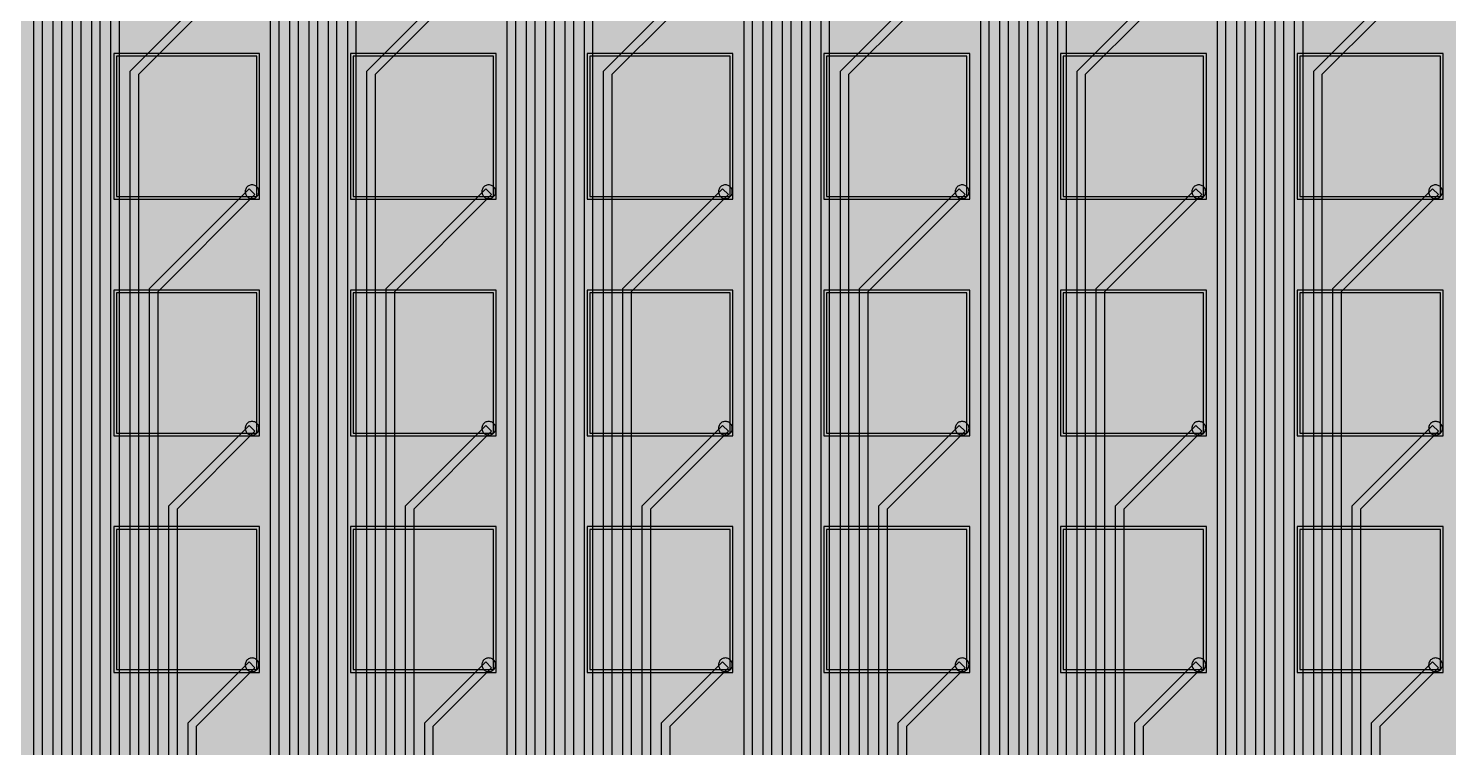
# Model space of a CAD drawing. Header units: metres. Extents: x -7240 to 10960, y -29667 to 1823.
# Drawn here: x 743 to 1259, y 734 to 996 of the extents above; entities that cross this region are included whole.
import ezdxf

# ---------------------------------------------------------------- set-up
doc = ezdxf.new("R2010")
doc.units = ezdxf.units.M
for name, color, linetype in [('Etching', 1, 'CONTINUOUS'), ('EtchingPad', 2, 'CONTINUOUS'), ('Metal1', 4, 'CONTINUOUS'), ('Metal2', 3, 'CONTINUOUS'), ('Polyimide', 7, 'CONTINUOUS')]:
    doc.layers.add(name, color=color, linetype=linetype)

msp = doc.modelspace()

# ---------------------------------------------------------------- hatches: boundary and pattern name
at = {"layer": 'Polyimide'}
msp.add_hatch(color=7, dxfattribs=at).paths.add_polyline_path([(4088.45, -11806.89), (4098.72, -11851.21), (4115.58, -11893.47), (4138.63, -11932.7), (4167.35, -11967.99), (4201.08, -11998.53), (4239.03, -12023.62), (4280.35, -12042.68), (4349.18, -12073.73), (4413.2, -12113.76), (4471.26, -12162.04), (4522.3, -12217.69), (4565.39, -12279.7), (4599.74, -12346.94), (4624.73, -12418.19), (4639.91, -12492.16), (4645, -12567.5), (4639.91, -12642.84), (4624.73, -12716.8), (4599.74, -12788.06), (4565.39, -12855.3), (4522.3, -12917.31), (4471.26, -12972.96), (4413.2, -13021.24), (4349.18, -13061.27), (4280.35, -13092.32), (4239.03, -13111.38), (4201.08, -13136.47), (4167.35, -13167.01), (4138.63, -13202.3), (4115.58, -13241.52), (4098.72, -13283.78), (4088.45, -13328.11), (4085, -13373.48), (4085, -13567.5), (4099.45, -13861.55), (4142.64, -14152.77), (4214.18, -14438.35), (4313.36, -14715.55), (4439.24, -14981.69), (4590.59, -15234.21), (4765.97, -15470.68), (4963.68, -15688.82), (5181.82, -15886.53), (5418.29, -16061.91), (5670.81, -16213.26), (5936.95, -16339.14), (6214.15, -16438.32), (6499.73, -16509.85), (6790.95, -16553.05), (7085, -16567.5), (9960.38, -16567.5), (10038.79, -16571.35), (10116.45, -16582.87), (10192.6, -16601.95), (10266.52, -16628.4), (10337.49, -16661.96), (10404.83, -16702.32), (10467.89, -16749.09), (10526.06, -16801.81), (10578.78, -16859.98), (10625.55, -16923.04), (10665.91, -16990.38), (10699.48, -17061.35), (10725.93, -17135.27), (10745, -17211.43), (10756.52, -17289.08), (10760.38, -17367.5), (10760.38, -21957.3), (10721.61, -22012.91), (10685.97, -22070.59), (10653.58, -22130.14), (10624.53, -22191.39), (10598.92, -22254.16), (10576.82, -22318.25), (10558.3, -22383.46), (10543.41, -22449.6), (10532.21, -22516.46), (10524.72, -22583.84), (10520.97, -22651.53), (10520.97, -22719.32), (10524.72, -22787.01), (10532.21, -22854.38), (10543.41, -22921.24), (10558.3, -22987.38), (10576.82, -23052.6), (10598.92, -23116.68), (10624.53, -23179.45), (10653.58, -23240.71), (10685.97, -23300.26), (10721.61, -23357.93), (10760.38, -23413.54), (10760.38, -28667.5), (10756.52, -28745.91), (10745, -28823.57), (10725.93, -28899.73), (10699.48, -28973.65), (10665.91, -29044.62), (10625.55, -29111.96), (10578.78, -29175.01), (10526.06, -29233.19), (10467.89, -29285.91), (10404.83, -29332.68), (10337.49, -29373.04), (10266.52, -29406.6), (10192.6, -29433.05), (10116.45, -29452.13), (10038.79, -29463.65), (9960.38, -29467.5), (-6239.63, -29467.5), (-6318.04, -29463.65), (-6395.7, -29452.13), (-6471.85, -29433.05), (-6545.77, -29406.6), (-6616.74, -29373.04), (-6684.08, -29332.68), (-6747.14, -29285.91), (-6805.31, -29233.19), (-6858.03, -29175.01), (-6904.8, -29111.96), (-6945.16, -29044.62), (-6978.73, -28973.65), (-7005.18, -28899.73), (-7024.25, -28823.57), (-7035.77, -28745.91), (-7039.63, -28667.5), (-7039.63, -23426.32), (-6999.36, -23370.07), (-6962.33, -23311.63), (-6928.66, -23251.2), (-6898.45, -23188.96), (-6871.81, -23125.12), (-6848.81, -23059.88), (-6829.53, -22993.44), (-6814.04, -22926.02), (-6802.37, -22857.83), (-6794.57, -22789.09), (-6790.67, -22720.02), (-6790.67, -22650.84), (-6794.57, -22581.77), (-6802.37, -22513.03), (-6814.04, -22444.84), (-6829.53, -22377.42), (-6848.81, -22310.98), (-6871.81, -22245.74), (-6898.45, -22181.89), (-6928.66, -22119.66), (-6962.33, -22059.22), (-6999.36, -22000.79), (-7039.63, -21944.54), (-7039.63, -17367.5), (-7035.77, -17289.08), (-7024.25, -17211.43), (-7005.18, -17135.27), (-6978.73, -17061.35), (-6945.16, -16990.38), (-6904.8, -16923.04), (-6858.03, -16859.98), (-6805.31, -16801.81), (-6747.14, -16749.09), (-6684.08, -16702.32), (-6616.74, -16661.96), (-6545.77, -16628.4), (-6471.85, -16601.95), (-6395.7, -16582.87), (-6318.04, -16571.35), (-6239.63, -16567.5), (-3334, -16567.5), (-3039.95, -16553.05), (-2748.73, -16509.85), (-2463.15, -16438.32), (-2185.95, -16339.14), (-1919.81, -16213.26), (-1667.29, -16061.91), (-1430.82, -15886.53), (-1212.68, -15688.82), (-1014.97, -15470.68), (-839.59, -15234.21), (-688.24, -14981.69), (-562.36, -14715.55), (-463.18, -14438.35), (-391.64, -14152.77), (-348.45, -13861.55), (-334, -13567.5), (-334, -13373.48), (-337.45, -13328.11), (-347.72, -13283.78), (-364.58, -13241.52), (-387.63, -13202.3), (-416.35, -13167.01), (-450.08, -13136.47), (-488.03, -13111.38), (-529.35, -13092.32), (-529.35, -13092.32), (-598.18, -13061.27), (-662.2, -13021.24), (-720.26, -12972.96), (-771.3, -12917.31), (-814.39, -12855.3), (-848.74, -12788.06), (-873.73, -12716.8), (-888.91, -12642.84), (-894, -12567.5), (-888.91, -12492.16), (-873.73, -12418.19), (-848.74, -12346.94), (-814.39, -12279.7), (-771.3, -12217.69), (-720.26, -12162.04), (-662.2, -12113.76), (-598.18, -12073.73), (-529.35, -12042.68), (-488.03, -12023.62), (-450.08, -11998.53), (-416.35, -11967.99), (-387.63, -11932.7), (-364.58, -11893.47), (-347.72, -11851.21), (-337.45, -11806.89), (-334, -11761.52), (-334, -11074.31), (-337.45, -11028.94), (-347.72, -10984.62), (-364.58, -10942.36), (-387.63, -10903.13), (-416.35, -10867.84), (-450.08, -10837.3), (-488.03, -10812.21), (-529.35, -10793.16), (-529.35, -10793.16), (-598.18, -10762.1), (-662.2, -10722.07), (-720.26, -10673.8), (-771.3, -10618.15), (-814.39, -10556.13), (-848.74, -10488.89), (-873.73, -10417.64), (-888.91, -10343.67), (-894, -10268.33), (-888.91, -10192.99), (-873.73, -10119.03), (-848.74, -10047.77), (-814.39, -9980.53), (-771.3, -9918.52), (-720.26, -9862.87), (-662.2, -9814.59), (-598.18, -9774.56), (-529.35, -9743.51), (-488.03, -9724.45), (-450.08, -9699.36), (-416.35, -9668.82), (-387.63, -9633.53), (-364.58, -9594.31), (-347.72, -9552.05), (-337.45, -9507.72), (-334, -9462.35), (-334, -8775.14), (-337.45, -8729.78), (-347.72, -8685.45), (-364.58, -8643.19), (-387.63, -8603.96), (-416.35, -8568.68), (-450.08, -8538.14), (-488.03, -8513.05), (-529.35, -8493.99), (-529.35, -8493.99), (-598.18, -8462.94), (-662.2, -8422.91), (-720.26, -8374.63), (-771.3, -8318.98), (-814.39, -8256.97), (-848.74, -8189.73), (-873.73, -8118.47), (-888.91, -8044.5), (-894, -7969.17), (-888.91, -7893.83), (-873.73, -7819.86), (-848.74, -7748.61), (-814.39, -7681.36), (-771.3, -7619.35), (-720.26, -7563.7), (-662.2, -7515.42), (-598.18, -7475.4), (-529.35, -7444.34), (-529.35, -7444.34), (-488.03, -7425.28), (-450.08, -7400.2), (-416.35, -7369.66), (-387.63, -7334.37), (-364.58, -7295.14), (-347.72, -7252.88), (-337.45, -7208.56), (-334, -7163.19), (-334, -6475.98), (-337.45, -6430.61), (-347.72, -6386.29), (-364.58, -6344.02), (-387.63, -6304.8), (-416.35, -6269.51), (-450.08, -6238.97), (-488.03, -6213.88), (-529.35, -6194.82), (-529.35, -6194.82), (-598.18, -6163.77), (-662.2, -6123.74), (-720.26, -6075.46), (-771.3, -6019.81), (-814.39, -5957.8), (-848.74, -5890.56), (-873.73, -5819.31), (-888.91, -5745.34), (-894, -5670), (-888.91, -5594.66), (-873.73, -5520.69), (-848.74, -5449.44), (-814.39, -5382.2), (-771.3, -5320.19), (-720.26, -5264.54), (-662.2, -5216.26), (-598.18, -5176.23), (-529.35, -5145.18), (-529.35, -5145.18), (-488.03, -5126.12), (-450.08, -5101.03), (-416.35, -5070.49), (-387.63, -5035.2), (-364.58, -4995.98), (-347.72, -4953.71), (-337.45, -4909.39), (-334, -4864.02), (-334, 380), (-334, 1522.5), (-289, 1522.5), (-288.78, 1515.63), (-288.1, 1508.79), (-286.98, 1502.02), (-285.42, 1495.32), (-283.43, 1488.75), (-281.01, 1482.32), (-278.17, 1476.06), (-274.93, 1470), (-271.3, 1464.17), (-267.3, 1458.58), (-262.94, 1453.27), (-258.25, 1448.25), (-253.23, 1443.56), (-247.92, 1439.2), (-242.33, 1435.2), (-236.5, 1431.57), (-230.44, 1428.33), (-224.18, 1425.49), (-217.75, 1423.07), (-211.18, 1421.08), (-204.48, 1419.52), (-197.71, 1418.4), (-190.87, 1417.72), (-184, 1417.5), (-177.13, 1417.72), (-170.29, 1418.4), (-163.52, 1419.52), (-156.82, 1421.08), (-150.25, 1423.07), (-143.82, 1425.49), (-137.56, 1428.33), (-131.5, 1431.57), (-125.67, 1435.2), (-120.08, 1439.2), (-114.77, 1443.56), (-109.75, 1448.25), (-105.06, 1453.27), (-100.7, 1458.58), (-96.7, 1464.17), (-93.07, 1470), (-89.83, 1476.06), (-86.99, 1482.32), (-84.57, 1488.75), (-82.58, 1495.32), (-81.02, 1502.02), (-79.9, 1508.79), (-79.22, 1515.63), (-79, 1522.5), (1786, 1522.5), (3835, 1522.5), (3835.21, 1529.04), (3835.86, 1535.55), (3836.92, 1542.01), (3838.41, 1548.38), (3840.31, 1554.64), (3842.61, 1560.77), (3845.31, 1566.73), (3848.4, 1572.5), (3851.85, 1578.06), (3855.66, 1583.38), (3859.82, 1588.43), (3864.29, 1593.21), (3869.07, 1597.68), (3874.12, 1601.84), (3879.44, 1605.65), (3885, 1609.1), (3890.77, 1612.19), (3896.73, 1614.89), (3902.86, 1617.19), (3909.12, 1619.09), (3915.49, 1620.58), (3921.95, 1621.64), (3928.46, 1622.29), (3935, 1622.5), (3941.54, 1622.29), (3948.05, 1621.64), (3954.51, 1620.58), (3960.88, 1619.09), (3967.14, 1617.19), (3973.27, 1614.89), (3979.23, 1612.19), (3985, 1609.1), (3990.56, 1605.65), (3995.88, 1601.84), (4000.93, 1597.68), (4005.71, 1593.21), (4010.18, 1588.43), (4014.34, 1583.38), (4018.15, 1578.06), (4021.6, 1572.5), (4024.69, 1566.73), (4027.39, 1560.77), (4029.69, 1554.64), (4031.59, 1548.38), (4033.08, 1542.01), (4034.14, 1535.55), (4034.79, 1529.04), (4035, 1522.5), (4085, 1522.5), (4085, 380), (4085, 330), (4085, -4864.02), (4088.45, -4909.39), (4098.72, -4953.71), (4115.58, -4995.98), (4138.63, -5035.2), (4167.35, -5070.49), (4201.08, -5101.03), (4239.03, -5126.12), (4280.35, -5145.18), (4280.35, -5145.18), (4349.18, -5176.23), (4413.2, -5216.26), (4471.26, -5264.54), (4522.3, -5320.19), (4565.39, -5382.2), (4599.74, -5449.44), (4624.73, -5520.69), (4639.91, -5594.66), (4645, -5670), (4639.91, -5745.34), (4624.73, -5819.31), (4599.74, -5890.56), (4565.39, -5957.8), (4522.3, -6019.81), (4471.26, -6075.46), (4413.2, -6123.74), (4349.18, -6163.77), (4280.35, -6194.82), (4239.03, -6213.88), (4201.08, -6238.97), (4167.35, -6269.51), (4138.63, -6304.8), (4115.58, -6344.02), (4098.72, -6386.29), (4088.45, -6430.61), (4085, -6475.98), (4085, -11761.52), (4088.45, -11806.89)])

# ---------------------------------------------------------------- linework, layer by layer
at = {"layer": 'Etching'}
for points in [[(821.75, 936.25), (821.77, 935.92), (821.84, 935.6), (821.94, 935.29), (822.08, 935), (822.27, 934.73), (822.48, 934.48), (822.73, 934.27), (823, 934.08), (823.29, 933.94), (823.6, 933.84), (823.92, 933.77), (824.25, 933.75), (824.58, 933.77), (824.9, 933.84), (825.21, 933.94), (825.5, 934.08), (825.77, 934.27), (826.02, 934.48), (826.23, 934.73), (826.42, 935), (826.56, 935.29), (826.66, 935.6), (826.73, 935.92), (826.75, 936.25), (826.73, 936.58), (826.66, 936.9), (826.56, 937.21), (826.42, 937.5), (826.23, 937.77), (826.02, 938.02), (825.77, 938.23), (825.5, 938.42), (825.21, 938.56), (824.9, 938.66), (824.58, 938.73), (824.25, 938.75), (823.92, 938.73), (823.6, 938.66), (823.29, 938.56), (823, 938.42), (822.73, 938.23), (822.48, 938.02), (822.27, 937.77), (822.08, 937.5), (821.94, 937.21), (821.84, 936.9), (821.77, 936.58), (821.75, 936.25)], [(907.75, 936.25), (907.77, 935.92), (907.84, 935.6), (907.94, 935.29), (908.08, 935), (908.27, 934.73), (908.48, 934.48), (908.73, 934.27), (909, 934.08), (909.29, 933.94), (909.6, 933.84), (909.92, 933.77), (910.25, 933.75), (910.58, 933.77), (910.9, 933.84), (911.21, 933.94), (911.5, 934.08), (911.77, 934.27), (912.02, 934.48), (912.23, 934.73), (912.42, 935), (912.56, 935.29), (912.66, 935.6), (912.73, 935.92), (912.75, 936.25), (912.73, 936.58), (912.66, 936.9), (912.56, 937.21), (912.42, 937.5), (912.23, 937.77), (912.02, 938.02), (911.77, 938.23), (911.5, 938.42), (911.21, 938.56), (910.9, 938.66), (910.58, 938.73), (910.25, 938.75), (909.92, 938.73), (909.6, 938.66), (909.29, 938.56), (909, 938.42), (908.73, 938.23), (908.48, 938.02), (908.27, 937.77), (908.08, 937.5), (907.94, 937.21), (907.84, 936.9), (907.77, 936.58), (907.75, 936.25)], [(993.75, 936.25), (993.77, 935.92), (993.84, 935.6), (993.94, 935.29), (994.08, 935), (994.27, 934.73), (994.48, 934.48), (994.73, 934.27), (995, 934.08), (995.29, 933.94), (995.6, 933.84), (995.92, 933.77), (996.25, 933.75), (996.58, 933.77), (996.9, 933.84), (997.21, 933.94), (997.5, 934.08), (997.77, 934.27), (998.02, 934.48), (998.23, 934.73), (998.42, 935), (998.56, 935.29), (998.66, 935.6), (998.73, 935.92), (998.75, 936.25), (998.73, 936.58), (998.66, 936.9), (998.56, 937.21), (998.42, 937.5), (998.23, 937.77), (998.02, 938.02), (997.77, 938.23), (997.5, 938.42), (997.21, 938.56), (996.9, 938.66), (996.58, 938.73), (996.25, 938.75), (995.92, 938.73), (995.6, 938.66), (995.29, 938.56), (995, 938.42), (994.73, 938.23), (994.48, 938.02), (994.27, 937.77), (994.08, 937.5), (993.94, 937.21), (993.84, 936.9), (993.77, 936.58), (993.75, 936.25)], [(1079.75, 936.25), (1079.77, 935.92), (1079.84, 935.6), (1079.94, 935.29), (1080.08, 935), (1080.27, 934.73), (1080.48, 934.48), (1080.73, 934.27), (1081, 934.08), (1081.29, 933.94), (1081.6, 933.84), (1081.92, 933.77), (1082.25, 933.75), (1082.58, 933.77), (1082.9, 933.84), (1083.21, 933.94), (1083.5, 934.08), (1083.77, 934.27), (1084.02, 934.48), (1084.23, 934.73), (1084.42, 935), (1084.56, 935.29), (1084.66, 935.6), (1084.73, 935.92), (1084.75, 936.25), (1084.73, 936.58), (1084.66, 936.9), (1084.56, 937.21), (1084.42, 937.5), (1084.23, 937.77), (1084.02, 938.02), (1083.77, 938.23), (1083.5, 938.42), (1083.21, 938.56), (1082.9, 938.66), (1082.58, 938.73), (1082.25, 938.75), (1081.92, 938.73), (1081.6, 938.66), (1081.29, 938.56), (1081, 938.42), (1080.73, 938.23), (1080.48, 938.02), (1080.27, 937.77), (1080.08, 937.5), (1079.94, 937.21), (1079.84, 936.9), (1079.77, 936.58), (1079.75, 936.25)], [(1165.75, 936.25), (1165.77, 935.92), (1165.84, 935.6), (1165.94, 935.29), (1166.08, 935), (1166.27, 934.73), (1166.48, 934.48), (1166.73, 934.27), (1167, 934.08), (1167.29, 933.94), (1167.6, 933.84), (1167.92, 933.77), (1168.25, 933.75), (1168.58, 933.77), (1168.9, 933.84), (1169.21, 933.94), (1169.5, 934.08), (1169.77, 934.27), (1170.02, 934.48), (1170.23, 934.73), (1170.42, 935), (1170.56, 935.29), (1170.66, 935.6), (1170.73, 935.92), (1170.75, 936.25), (1170.73, 936.58), (1170.66, 936.9), (1170.56, 937.21), (1170.42, 937.5), (1170.23, 937.77), (1170.02, 938.02), (1169.77, 938.23), (1169.5, 938.42), (1169.21, 938.56), (1168.9, 938.66), (1168.58, 938.73), (1168.25, 938.75), (1167.92, 938.73), (1167.6, 938.66), (1167.29, 938.56), (1167, 938.42), (1166.73, 938.23), (1166.48, 938.02), (1166.27, 937.77), (1166.08, 937.5), (1165.94, 937.21), (1165.84, 936.9), (1165.77, 936.58), (1165.75, 936.25)], [(1251.75, 936.25), (1251.77, 935.92), (1251.84, 935.6), (1251.94, 935.29), (1252.08, 935), (1252.27, 934.73), (1252.48, 934.48), (1252.73, 934.27), (1253, 934.08), (1253.29, 933.94), (1253.6, 933.84), (1253.92, 933.77), (1254.25, 933.75), (1254.58, 933.77), (1254.9, 933.84), (1255.21, 933.94), (1255.5, 934.08), (1255.77, 934.27), (1256.02, 934.48), (1256.23, 934.73), (1256.42, 935), (1256.56, 935.29), (1256.66, 935.6), (1256.73, 935.92), (1256.75, 936.25), (1256.73, 936.58), (1256.66, 936.9), (1256.56, 937.21), (1256.42, 937.5), (1256.23, 937.77), (1256.02, 938.02), (1255.77, 938.23), (1255.5, 938.42), (1255.21, 938.56), (1254.9, 938.66), (1254.58, 938.73), (1254.25, 938.75), (1253.92, 938.73), (1253.6, 938.66), (1253.29, 938.56), (1253, 938.42), (1252.73, 938.23), (1252.48, 938.02), (1252.27, 937.77), (1252.08, 937.5), (1251.94, 937.21), (1251.84, 936.9), (1251.77, 936.58), (1251.75, 936.25)], [(821.75, 850.25), (821.77, 849.92), (821.84, 849.6), (821.94, 849.29), (822.08, 849), (822.27, 848.73), (822.48, 848.48), (822.73, 848.27), (823, 848.08), (823.29, 847.94), (823.6, 847.84), (823.92, 847.77), (824.25, 847.75), (824.58, 847.77), (824.9, 847.84), (825.21, 847.94), (825.5, 848.08), (825.77, 848.27), (826.02, 848.48), (826.23, 848.73), (826.42, 849), (826.56, 849.29), (826.66, 849.6), (826.73, 849.92), (826.75, 850.25), (826.73, 850.58), (826.66, 850.9), (826.56, 851.21), (826.42, 851.5), (826.23, 851.77), (826.02, 852.02), (825.77, 852.23), (825.5, 852.42), (825.21, 852.56), (824.9, 852.66), (824.58, 852.73), (824.25, 852.75), (823.92, 852.73), (823.6, 852.66), (823.29, 852.56), (823, 852.42), (822.73, 852.23), (822.48, 852.02), (822.27, 851.77), (822.08, 851.5), (821.94, 851.21), (821.84, 850.9), (821.77, 850.58), (821.75, 850.25)], [(907.75, 850.25), (907.77, 849.92), (907.84, 849.6), (907.94, 849.29), (908.08, 849), (908.27, 848.73), (908.48, 848.48), (908.73, 848.27), (909, 848.08), (909.29, 847.94), (909.6, 847.84), (909.92, 847.77), (910.25, 847.75), (910.58, 847.77), (910.9, 847.84), (911.21, 847.94), (911.5, 848.08), (911.77, 848.27), (912.02, 848.48), (912.23, 848.73), (912.42, 849), (912.56, 849.29), (912.66, 849.6), (912.73, 849.92), (912.75, 850.25), (912.73, 850.58), (912.66, 850.9), (912.56, 851.21), (912.42, 851.5), (912.23, 851.77), (912.02, 852.02), (911.77, 852.23), (911.5, 852.42), (911.21, 852.56), (910.9, 852.66), (910.58, 852.73), (910.25, 852.75), (909.92, 852.73), (909.6, 852.66), (909.29, 852.56), (909, 852.42), (908.73, 852.23), (908.48, 852.02), (908.27, 851.77), (908.08, 851.5), (907.94, 851.21), (907.84, 850.9), (907.77, 850.58), (907.75, 850.25)], [(993.75, 850.25), (993.77, 849.92), (993.84, 849.6), (993.94, 849.29), (994.08, 849), (994.27, 848.73), (994.48, 848.48), (994.73, 848.27), (995, 848.08), (995.29, 847.94), (995.6, 847.84), (995.92, 847.77), (996.25, 847.75), (996.58, 847.77), (996.9, 847.84), (997.21, 847.94), (997.5, 848.08), (997.77, 848.27), (998.02, 848.48), (998.23, 848.73), (998.42, 849), (998.56, 849.29), (998.66, 849.6), (998.73, 849.92), (998.75, 850.25), (998.73, 850.58), (998.66, 850.9), (998.56, 851.21), (998.42, 851.5), (998.23, 851.77), (998.02, 852.02), (997.77, 852.23), (997.5, 852.42), (997.21, 852.56), (996.9, 852.66), (996.58, 852.73), (996.25, 852.75), (995.92, 852.73), (995.6, 852.66), (995.29, 852.56), (995, 852.42), (994.73, 852.23), (994.48, 852.02), (994.27, 851.77), (994.08, 851.5), (993.94, 851.21), (993.84, 850.9), (993.77, 850.58), (993.75, 850.25)], [(1079.75, 850.25), (1079.77, 849.92), (1079.84, 849.6), (1079.94, 849.29), (1080.08, 849), (1080.27, 848.73), (1080.48, 848.48), (1080.73, 848.27), (1081, 848.08), (1081.29, 847.94), (1081.6, 847.84), (1081.92, 847.77), (1082.25, 847.75), (1082.58, 847.77), (1082.9, 847.84), (1083.21, 847.94), (1083.5, 848.08), (1083.77, 848.27), (1084.02, 848.48), (1084.23, 848.73), (1084.42, 849), (1084.56, 849.29), (1084.66, 849.6), (1084.73, 849.92), (1084.75, 850.25), (1084.73, 850.58), (1084.66, 850.9), (1084.56, 851.21), (1084.42, 851.5), (1084.23, 851.77), (1084.02, 852.02), (1083.77, 852.23), (1083.5, 852.42), (1083.21, 852.56), (1082.9, 852.66), (1082.58, 852.73), (1082.25, 852.75), (1081.92, 852.73), (1081.6, 852.66), (1081.29, 852.56), (1081, 852.42), (1080.73, 852.23), (1080.48, 852.02), (1080.27, 851.77), (1080.08, 851.5), (1079.94, 851.21), (1079.84, 850.9), (1079.77, 850.58), (1079.75, 850.25)], [(1165.75, 850.25), (1165.77, 849.92), (1165.84, 849.6), (1165.94, 849.29), (1166.08, 849), (1166.27, 848.73), (1166.48, 848.48), (1166.73, 848.27), (1167, 848.08), (1167.29, 847.94), (1167.6, 847.84), (1167.92, 847.77), (1168.25, 847.75), (1168.58, 847.77), (1168.9, 847.84), (1169.21, 847.94), (1169.5, 848.08), (1169.77, 848.27), (1170.02, 848.48), (1170.23, 848.73), (1170.42, 849), (1170.56, 849.29), (1170.66, 849.6), (1170.73, 849.92), (1170.75, 850.25), (1170.73, 850.58), (1170.66, 850.9), (1170.56, 851.21), (1170.42, 851.5), (1170.23, 851.77), (1170.02, 852.02), (1169.77, 852.23), (1169.5, 852.42), (1169.21, 852.56), (1168.9, 852.66), (1168.58, 852.73), (1168.25, 852.75), (1167.92, 852.73), (1167.6, 852.66), (1167.29, 852.56), (1167, 852.42), (1166.73, 852.23), (1166.48, 852.02), (1166.27, 851.77), (1166.08, 851.5), (1165.94, 851.21), (1165.84, 850.9), (1165.77, 850.58), (1165.75, 850.25)], [(1251.75, 850.25), (1251.77, 849.92), (1251.84, 849.6), (1251.94, 849.29), (1252.08, 849), (1252.27, 848.73), (1252.48, 848.48), (1252.73, 848.27), (1253, 848.08), (1253.29, 847.94), (1253.6, 847.84), (1253.92, 847.77), (1254.25, 847.75), (1254.58, 847.77), (1254.9, 847.84), (1255.21, 847.94), (1255.5, 848.08), (1255.77, 848.27), (1256.02, 848.48), (1256.23, 848.73), (1256.42, 849), (1256.56, 849.29), (1256.66, 849.6), (1256.73, 849.92), (1256.75, 850.25), (1256.73, 850.58), (1256.66, 850.9), (1256.56, 851.21), (1256.42, 851.5), (1256.23, 851.77), (1256.02, 852.02), (1255.77, 852.23), (1255.5, 852.42), (1255.21, 852.56), (1254.9, 852.66), (1254.58, 852.73), (1254.25, 852.75), (1253.92, 852.73), (1253.6, 852.66), (1253.29, 852.56), (1253, 852.42), (1252.73, 852.23), (1252.48, 852.02), (1252.27, 851.77), (1252.08, 851.5), (1251.94, 851.21), (1251.84, 850.9), (1251.77, 850.58), (1251.75, 850.25)], [(821.75, 764.25), (821.77, 763.92), (821.84, 763.6), (821.94, 763.29), (822.08, 763), (822.27, 762.73), (822.48, 762.48), (822.73, 762.27), (823, 762.08), (823.29, 761.94), (823.6, 761.84), (823.92, 761.77), (824.25, 761.75), (824.58, 761.77), (824.9, 761.84), (825.21, 761.94), (825.5, 762.08), (825.77, 762.27), (826.02, 762.48), (826.23, 762.73), (826.42, 763), (826.56, 763.29), (826.66, 763.6), (826.73, 763.92), (826.75, 764.25), (826.73, 764.58), (826.66, 764.9), (826.56, 765.21), (826.42, 765.5), (826.23, 765.77), (826.02, 766.02), (825.77, 766.23), (825.5, 766.42), (825.21, 766.56), (824.9, 766.66), (824.58, 766.73), (824.25, 766.75), (823.92, 766.73), (823.6, 766.66), (823.29, 766.56), (823, 766.42), (822.73, 766.23), (822.48, 766.02), (822.27, 765.77), (822.08, 765.5), (821.94, 765.21), (821.84, 764.9), (821.77, 764.58), (821.75, 764.25)], [(907.75, 764.25), (907.77, 763.92), (907.84, 763.6), (907.94, 763.29), (908.08, 763), (908.27, 762.73), (908.48, 762.48), (908.73, 762.27), (909, 762.08), (909.29, 761.94), (909.6, 761.84), (909.92, 761.77), (910.25, 761.75), (910.58, 761.77), (910.9, 761.84), (911.21, 761.94), (911.5, 762.08), (911.77, 762.27), (912.02, 762.48), (912.23, 762.73), (912.42, 763), (912.56, 763.29), (912.66, 763.6), (912.73, 763.92), (912.75, 764.25), (912.73, 764.58), (912.66, 764.9), (912.56, 765.21), (912.42, 765.5), (912.23, 765.77), (912.02, 766.02), (911.77, 766.23), (911.5, 766.42), (911.21, 766.56), (910.9, 766.66), (910.58, 766.73), (910.25, 766.75), (909.92, 766.73), (909.6, 766.66), (909.29, 766.56), (909, 766.42), (908.73, 766.23), (908.48, 766.02), (908.27, 765.77), (908.08, 765.5), (907.94, 765.21), (907.84, 764.9), (907.77, 764.58), (907.75, 764.25)], [(993.75, 764.25), (993.77, 763.92), (993.84, 763.6), (993.94, 763.29), (994.08, 763), (994.27, 762.73), (994.48, 762.48), (994.73, 762.27), (995, 762.08), (995.29, 761.94), (995.6, 761.84), (995.92, 761.77), (996.25, 761.75), (996.58, 761.77), (996.9, 761.84), (997.21, 761.94), (997.5, 762.08), (997.77, 762.27), (998.02, 762.48), (998.23, 762.73), (998.42, 763), (998.56, 763.29), (998.66, 763.6), (998.73, 763.92), (998.75, 764.25), (998.73, 764.58), (998.66, 764.9), (998.56, 765.21), (998.42, 765.5), (998.23, 765.77), (998.02, 766.02), (997.77, 766.23), (997.5, 766.42), (997.21, 766.56), (996.9, 766.66), (996.58, 766.73), (996.25, 766.75), (995.92, 766.73), (995.6, 766.66), (995.29, 766.56), (995, 766.42), (994.73, 766.23), (994.48, 766.02), (994.27, 765.77), (994.08, 765.5), (993.94, 765.21), (993.84, 764.9), (993.77, 764.58), (993.75, 764.25)], [(1079.75, 764.25), (1079.77, 763.92), (1079.84, 763.6), (1079.94, 763.29), (1080.08, 763), (1080.27, 762.73), (1080.48, 762.48), (1080.73, 762.27), (1081, 762.08), (1081.29, 761.94), (1081.6, 761.84), (1081.92, 761.77), (1082.25, 761.75), (1082.58, 761.77), (1082.9, 761.84), (1083.21, 761.94), (1083.5, 762.08), (1083.77, 762.27), (1084.02, 762.48), (1084.23, 762.73), (1084.42, 763), (1084.56, 763.29), (1084.66, 763.6), (1084.73, 763.92), (1084.75, 764.25), (1084.73, 764.58), (1084.66, 764.9), (1084.56, 765.21), (1084.42, 765.5), (1084.23, 765.77), (1084.02, 766.02), (1083.77, 766.23), (1083.5, 766.42), (1083.21, 766.56), (1082.9, 766.66), (1082.58, 766.73), (1082.25, 766.75), (1081.92, 766.73), (1081.6, 766.66), (1081.29, 766.56), (1081, 766.42), (1080.73, 766.23), (1080.48, 766.02), (1080.27, 765.77), (1080.08, 765.5), (1079.94, 765.21), (1079.84, 764.9), (1079.77, 764.58), (1079.75, 764.25)], [(1165.75, 764.25), (1165.77, 763.92), (1165.84, 763.6), (1165.94, 763.29), (1166.08, 763), (1166.27, 762.73), (1166.48, 762.48), (1166.73, 762.27), (1167, 762.08), (1167.29, 761.94), (1167.6, 761.84), (1167.92, 761.77), (1168.25, 761.75), (1168.58, 761.77), (1168.9, 761.84), (1169.21, 761.94), (1169.5, 762.08), (1169.77, 762.27), (1170.02, 762.48), (1170.23, 762.73), (1170.42, 763), (1170.56, 763.29), (1170.66, 763.6), (1170.73, 763.92), (1170.75, 764.25), (1170.73, 764.58), (1170.66, 764.9), (1170.56, 765.21), (1170.42, 765.5), (1170.23, 765.77), (1170.02, 766.02), (1169.77, 766.23), (1169.5, 766.42), (1169.21, 766.56), (1168.9, 766.66), (1168.58, 766.73), (1168.25, 766.75), (1167.92, 766.73), (1167.6, 766.66), (1167.29, 766.56), (1167, 766.42), (1166.73, 766.23), (1166.48, 766.02), (1166.27, 765.77), (1166.08, 765.5), (1165.94, 765.21), (1165.84, 764.9), (1165.77, 764.58), (1165.75, 764.25)], [(1251.75, 764.25), (1251.77, 763.92), (1251.84, 763.6), (1251.94, 763.29), (1252.08, 763), (1252.27, 762.73), (1252.48, 762.48), (1252.73, 762.27), (1253, 762.08), (1253.29, 761.94), (1253.6, 761.84), (1253.92, 761.77), (1254.25, 761.75), (1254.58, 761.77), (1254.9, 761.84), (1255.21, 761.94), (1255.5, 762.08), (1255.77, 762.27), (1256.02, 762.48), (1256.23, 762.73), (1256.42, 763), (1256.56, 763.29), (1256.66, 763.6), (1256.73, 763.92), (1256.75, 764.25), (1256.73, 764.58), (1256.66, 764.9), (1256.56, 765.21), (1256.42, 765.5), (1256.23, 765.77), (1256.02, 766.02), (1255.77, 766.23), (1255.5, 766.42), (1255.21, 766.56), (1254.9, 766.66), (1254.58, 766.73), (1254.25, 766.75), (1253.92, 766.73), (1253.6, 766.66), (1253.29, 766.56), (1253, 766.42), (1252.73, 766.23), (1252.48, 766.02), (1252.27, 765.77), (1252.08, 765.5), (1251.94, 765.21), (1251.84, 764.9), (1251.77, 764.58), (1251.75, 764.25)]]:
    msp.add_lwpolyline(points, close=True, dxfattribs=at)
at = {"layer": 'EtchingPad'}
for points in [[(826, 985.5), (775, 985.5), (775, 934.5), (826, 934.5), (826, 985.5)], [(912, 985.5), (861, 985.5), (861, 934.5), (912, 934.5), (912, 985.5)], [(998, 985.5), (947, 985.5), (947, 934.5), (998, 934.5), (998, 985.5)], [(1084, 985.5), (1033, 985.5), (1033, 934.5), (1084, 934.5), (1084, 985.5)], [(1170, 985.5), (1119, 985.5), (1119, 934.5), (1170, 934.5), (1170, 985.5)], [(1256, 985.5), (1205, 985.5), (1205, 934.5), (1256, 934.5), (1256, 985.5)], [(826, 899.5), (775, 899.5), (775, 848.5), (826, 848.5), (826, 899.5)], [(912, 899.5), (861, 899.5), (861, 848.5), (912, 848.5), (912, 899.5)], [(998, 899.5), (947, 899.5), (947, 848.5), (998, 848.5), (998, 899.5)], [(1084, 899.5), (1033, 899.5), (1033, 848.5), (1084, 848.5), (1084, 899.5)], [(1170, 899.5), (1119, 899.5), (1119, 848.5), (1170, 848.5), (1170, 899.5)], [(1256, 899.5), (1205, 899.5), (1205, 848.5), (1256, 848.5), (1256, 899.5)], [(826, 813.5), (775, 813.5), (775, 762.5), (826, 762.5), (826, 813.5)], [(912, 813.5), (861, 813.5), (861, 762.5), (912, 762.5), (912, 813.5)], [(998, 813.5), (947, 813.5), (947, 762.5), (998, 762.5), (998, 813.5)], [(1084, 813.5), (1033, 813.5), (1033, 762.5), (1084, 762.5), (1084, 813.5)], [(1170, 813.5), (1119, 813.5), (1119, 762.5), (1170, 762.5), (1170, 813.5)], [(1256, 813.5), (1205, 813.5), (1205, 762.5), (1256, 762.5), (1256, 813.5)]]:
    msp.add_lwpolyline(points, close=True, dxfattribs=at)
at = {"layer": 'Metal1'}
for points in [[(745, 430), (745, 1375.12), (823.19, 1453.31), (825.31, 1451.19), (748, 1373.88), (748, 430)], [(831, 430), (831, 1375.12), (909.19, 1453.31), (911.31, 1451.19), (834, 1373.88), (834, 430)], [(917, 430), (917, 1375.12), (995.19, 1453.31), (997.31, 1451.19), (920, 1373.88), (920, 430)], [(1003, 430), (1003, 1375.12), (1081.19, 1453.31), (1083.31, 1451.19), (1006, 1373.88), (1006, 430)], [(1089, 430), (1089, 1375.12), (1167.19, 1453.31), (1169.31, 1451.19), (1092, 1373.88), (1092, 430)], [(1175, 430), (1175, 1375.12), (1253.19, 1453.31), (1255.31, 1451.19), (1178, 1373.88), (1178, 430)], [(752, 430), (752, 1296.12), (823.19, 1367.31), (825.31, 1365.19), (755, 1294.88), (755, 430)], [(838, 430), (838, 1296.12), (909.19, 1367.31), (911.31, 1365.19), (841, 1294.88), (841, 430)], [(924, 430), (924, 1296.12), (995.19, 1367.31), (997.31, 1365.19), (927, 1294.88), (927, 430)], [(1010, 430), (1010, 1296.12), (1081.19, 1367.31), (1083.31, 1365.19), (1013, 1294.88), (1013, 430)], [(1096, 430), (1096, 1296.12), (1167.19, 1367.31), (1169.31, 1365.19), (1099, 1294.88), (1099, 430)], [(1182, 430), (1182, 1296.12), (1253.19, 1367.31), (1255.31, 1365.19), (1185, 1294.88), (1185, 430)], [(759, 430), (759, 1217.12), (823.19, 1281.31), (825.31, 1279.19), (762, 1215.88), (762, 430)], [(845, 430), (845, 1217.12), (909.19, 1281.31), (911.31, 1279.19), (848, 1215.88), (848, 430)], [(931, 430), (931, 1217.12), (995.19, 1281.31), (997.31, 1279.19), (934, 1215.88), (934, 430)], [(1017, 430), (1017, 1217.12), (1081.19, 1281.31), (1083.31, 1279.19), (1020, 1215.88), (1020, 430)], [(1103, 430), (1103, 1217.12), (1167.19, 1281.31), (1169.31, 1279.19), (1106, 1215.88), (1106, 430)], [(1189, 430), (1189, 1217.12), (1253.19, 1281.31), (1255.31, 1279.19), (1192, 1215.88), (1192, 430)], [(766, 430), (766, 1138.12), (823.19, 1195.31), (825.31, 1193.19), (769, 1136.88), (769, 430)], [(852, 430), (852, 1138.12), (909.19, 1195.31), (911.31, 1193.19), (855, 1136.88), (855, 430)], [(938, 430), (938, 1138.12), (995.19, 1195.31), (997.31, 1193.19), (941, 1136.88), (941, 430)], [(1024, 430), (1024, 1138.12), (1081.19, 1195.31), (1083.31, 1193.19), (1027, 1136.88), (1027, 430)], [(1110, 430), (1110, 1138.12), (1167.19, 1195.31), (1169.31, 1193.19), (1113, 1136.88), (1113, 430)], [(1196, 430), (1196, 1138.12), (1253.19, 1195.31), (1255.31, 1193.19), (1199, 1136.88), (1199, 430)], [(773, 430), (773, 1059.12), (823.19, 1109.31), (825.31, 1107.19), (776, 1057.88), (776, 430)], [(859, 430), (859, 1059.12), (909.19, 1109.31), (911.31, 1107.19), (862, 1057.88), (862, 430)], [(945, 430), (945, 1059.12), (995.19, 1109.31), (997.31, 1107.19), (948, 1057.88), (948, 430)], [(1031, 430), (1031, 1059.12), (1081.19, 1109.31), (1083.31, 1107.19), (1034, 1057.88), (1034, 430)], [(1117, 430), (1117, 1059.12), (1167.19, 1109.31), (1169.31, 1107.19), (1120, 1057.88), (1120, 430)], [(1203, 430), (1203, 1059.12), (1253.19, 1109.31), (1255.31, 1107.19), (1206, 1057.88), (1206, 430)], [(780, 430), (780, 980.12), (823.19, 1023.31), (825.31, 1021.19), (783, 978.88), (783, 430)], [(866, 430), (866, 980.12), (909.19, 1023.31), (911.31, 1021.19), (869, 978.88), (869, 430)], [(952, 430), (952, 980.12), (995.19, 1023.31), (997.31, 1021.19), (955, 978.88), (955, 430)], [(1038, 430), (1038, 980.12), (1081.19, 1023.31), (1083.31, 1021.19), (1041, 978.88), (1041, 430)], [(1124, 430), (1124, 980.12), (1167.19, 1023.31), (1169.31, 1021.19), (1127, 978.88), (1127, 430)], [(1210, 430), (1210, 980.12), (1253.19, 1023.31), (1255.31, 1021.19), (1213, 978.88), (1213, 430)], [(787, 430), (787, 901.12), (823.19, 937.31), (825.31, 935.19), (790, 899.88), (790, 430)], [(873, 430), (873, 901.12), (909.19, 937.31), (911.31, 935.19), (876, 899.88), (876, 430)], [(959, 430), (959, 901.12), (995.19, 937.31), (997.31, 935.19), (962, 899.88), (962, 430)], [(1045, 430), (1045, 901.12), (1081.19, 937.31), (1083.31, 935.19), (1048, 899.88), (1048, 430)], [(1131, 430), (1131, 901.12), (1167.19, 937.31), (1169.31, 935.19), (1134, 899.88), (1134, 430)], [(1217, 430), (1217, 901.12), (1253.19, 937.31), (1255.31, 935.19), (1220, 899.88), (1220, 430)], [(794, 430), (794, 822.12), (823.19, 851.31), (825.31, 849.19), (797, 820.88), (797, 430)], [(880, 430), (880, 822.12), (909.19, 851.31), (911.31, 849.19), (883, 820.88), (883, 430)], [(966, 430), (966, 822.12), (995.19, 851.31), (997.31, 849.19), (969, 820.88), (969, 430)], [(1052, 430), (1052, 822.12), (1081.19, 851.31), (1083.31, 849.19), (1055, 820.88), (1055, 430)], [(1138, 430), (1138, 822.12), (1167.19, 851.31), (1169.31, 849.19), (1141, 820.88), (1141, 430)], [(1224, 430), (1224, 822.12), (1253.19, 851.31), (1255.31, 849.19), (1227, 820.88), (1227, 430)], [(801, 430), (801, 743.12), (823.19, 765.31), (825.31, 763.19), (804, 741.88), (804, 430)], [(887, 430), (887, 743.12), (909.19, 765.31), (911.31, 763.19), (890, 741.88), (890, 430)], [(973, 430), (973, 743.12), (995.19, 765.31), (997.31, 763.19), (976, 741.88), (976, 430)], [(1059, 430), (1059, 743.12), (1081.19, 765.31), (1083.31, 763.19), (1062, 741.88), (1062, 430)], [(1145, 430), (1145, 743.12), (1167.19, 765.31), (1169.31, 763.19), (1148, 741.88), (1148, 430)], [(1231, 430), (1231, 743.12), (1253.19, 765.31), (1255.31, 763.19), (1234, 741.88), (1234, 430)]]:
    msp.add_lwpolyline(points, close=True, dxfattribs=at)
at = {"layer": 'Metal2'}
for points in [[(827, 986.5), (774, 986.5), (774, 933.5), (827, 933.5), (827, 986.5)], [(913, 986.5), (860, 986.5), (860, 933.5), (913, 933.5), (913, 986.5)], [(999, 986.5), (946, 986.5), (946, 933.5), (999, 933.5), (999, 986.5)], [(1085, 986.5), (1032, 986.5), (1032, 933.5), (1085, 933.5), (1085, 986.5)], [(1171, 986.5), (1118, 986.5), (1118, 933.5), (1171, 933.5), (1171, 986.5)], [(1257, 986.5), (1204, 986.5), (1204, 933.5), (1257, 933.5), (1257, 986.5)], [(827, 900.5), (774, 900.5), (774, 847.5), (827, 847.5), (827, 900.5)], [(913, 900.5), (860, 900.5), (860, 847.5), (913, 847.5), (913, 900.5)], [(999, 900.5), (946, 900.5), (946, 847.5), (999, 847.5), (999, 900.5)], [(1085, 900.5), (1032, 900.5), (1032, 847.5), (1085, 847.5), (1085, 900.5)], [(1171, 900.5), (1118, 900.5), (1118, 847.5), (1171, 847.5), (1171, 900.5)], [(1257, 900.5), (1204, 900.5), (1204, 847.5), (1257, 847.5), (1257, 900.5)], [(827, 814.5), (774, 814.5), (774, 761.5), (827, 761.5), (827, 814.5)], [(913, 814.5), (860, 814.5), (860, 761.5), (913, 761.5), (913, 814.5)], [(999, 814.5), (946, 814.5), (946, 761.5), (999, 761.5), (999, 814.5)], [(1085, 814.5), (1032, 814.5), (1032, 761.5), (1085, 761.5), (1085, 814.5)], [(1171, 814.5), (1118, 814.5), (1118, 761.5), (1171, 761.5), (1171, 814.5)], [(1257, 814.5), (1204, 814.5), (1204, 761.5), (1257, 761.5), (1257, 814.5)]]:
    msp.add_lwpolyline(points, close=True, dxfattribs=at)

doc.saveas('drawing.dxf')
